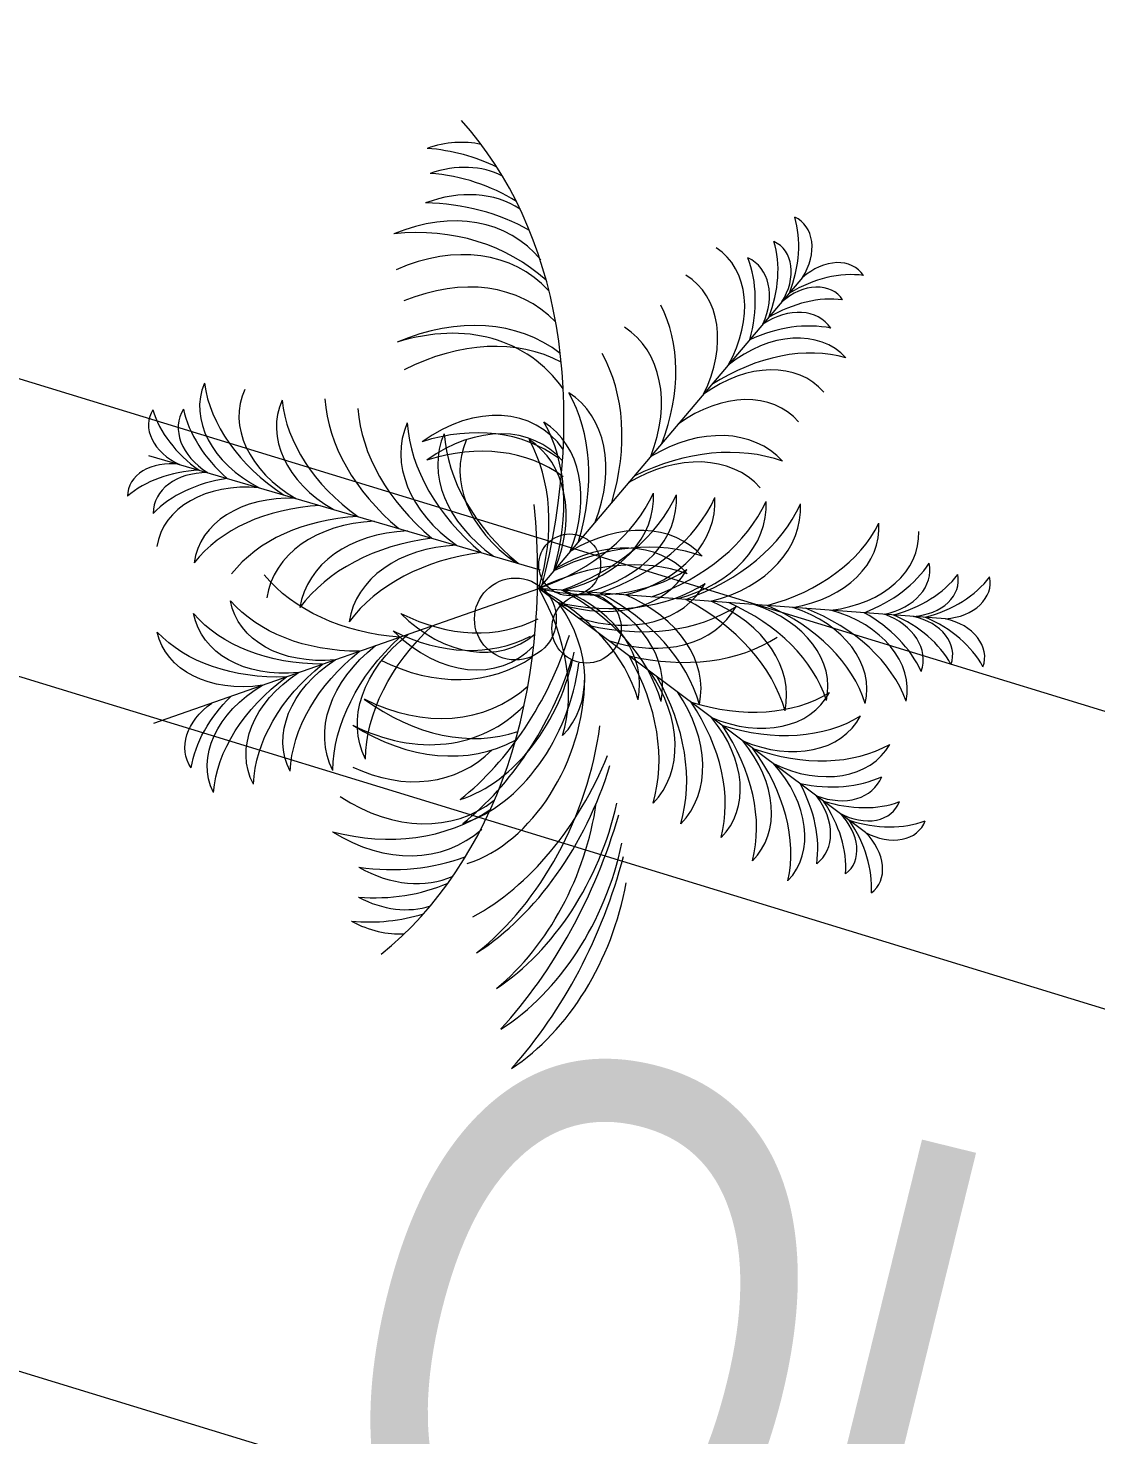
# Model space of a CAD drawing. Header units: millimetres. Extents: x 474016 to 477875, y 2288607 to 2292200.
# Drawn here: x 474291.51 to 474302.75, y 2289814.86 to 2289829.68 of the extents above; entities that cross this region are included whole.
import ezdxf
from ezdxf.enums import TextEntityAlignment as Align

# ---------------------------------------------------------------- set-up
doc = ezdxf.new("R2010")
doc.units = ezdxf.units.MM
doc.header["$LTSCALE"] = 50
for name, color, linetype, lineweight in [('BANQUETA', 251, 'Continuous', 5), ('JARDIN-HP', 64, 'Continuous', 5), ('JARDINES', 98, 'Continuous', 13), ('vialidad', 5, 'Continuous', 13)]:
    doc.layers.add(name, color=color, linetype=linetype, lineweight=lineweight)
doc.styles.get("Standard").update_dxf_attribs({"font": 'arial.ttf'})

# ---------------------------------------------------------------- blocks, each defined once
blk = doc.blocks.new('A$C41BB26E9')
at = {"color": 0}
for p in [(1.999, 1.9246), (3.251, -3.5394)]:
    blk.add_line(p, (2.0545, -0.9381), dxfattribs=at)
at = {"color": 56}
for p, q in [((3.5456, 1.5063), (2.0545, -0.9381)), ((-0.2934, 0.7008), (2.0545, -0.9381)), ((1.3817, -3.7524), (1.9227, -0.9407))]:
    blk.add_line(p, q, dxfattribs=at)
for centre, radius in [((2.3028, -0.5783), 0.2434), ((1.8693, -0.7376), 0.217), ((2.2836, -1.0816), 0.2873)]:
    blk.add_circle(centre, radius)
at = {"color": 56, "true_color": 0x7a7a00}
for centre, major_axis, ratio, start_param, end_param in [((1.7388, 1.8447), (-0.0072, 0.3693), 0.723404, -1.366779, 0.20531), ((1.4171, 1.375), (-0.0176, 0.909), 0.723404, -1.121531, -0.433471), ((2.2621, 1.8549), (-0.0072, 0.3693), 0.723404, -0.20531, 1.366779), ((2.6017, 1.398), (-0.0176, 0.909), 0.723404, 0.433471, 1.121531), ((1.7432, 1.6196), (-0.0072, 0.3693), 0.723404, -1.366779, 0.20531), ((1.4215, 1.1499), (-0.0176, 0.909), 0.723404, -1.121531, -0.433471), ((2.2665, 1.6298), (-0.0072, 0.3693), 0.723404, -0.20531, 1.366779), ((2.6061, 1.1728), (-0.0176, 0.909), 0.723404, 0.433471, 1.121531), ((2.7595, 1.3553), (0.4735, 0.7761), 0.723404, -1.121531, -0.433471), ((3.2832, 1.5787), (0.1924, 0.3154), 0.723404, -1.366779, 0.20531), ((1.695, 1.3141), (-0.0091, 0.4699), 0.723404, -1.190837, 0.194817), ((2.3264, 1.3263), (-0.0091, 0.4699), 0.723404, -0.194817, 1.190837), ((2.6974, 0.7576), (-0.0216, 1.1136), 0.723404, 0.373636, 0.994705), ((1.4729, 0.9019), (-0.0151, 0.7816), 0.723404, -1.305586, 0.091225), ((1.3463, 0.7314), (-0.0216, 1.1136), 0.723404, -0.994705, -0.373636), ((2.5643, 0.9231), (-0.0151, 0.7816), 0.723404, -0.091225, 1.305586), ((2.9249, 0.4254), (-0.0261, 1.3479), 0.723404, 0.312027, 1.166602), ((3.1659, 1.3864), (0.1924, 0.3154), 0.723404, -1.366779, 0.20531), ((2.6423, 1.1631), (0.4735, 0.7761), 0.723404, -1.121531, -0.433471), ((2.5525, 0.9263), (0.4071, 0.6674), 0.723404, -1.305586, 0.091225), ((1.9901, 0.6783), (0.7021, 1.151), 0.723404, -1.166602, -0.312027), ((2.9612, 1.1546), (0.2448, 0.4013), 0.723404, -1.190837, 0.194817), ((2.354, 0.8505), (0.58, 0.9509), 0.723404, -0.994705, -0.373636), ((3.771, 0.7383), (0.4735, 0.7761), 0.723404, 0.433471, 1.121531), ((3.73, 1.3061), (0.1924, 0.3154), 0.723404, -0.20531, 1.366779), ((1.4568, 0.5716), (-0.0161, 0.8295), 0.723404, -1.24346, 0.110756), ((1.1163, 0.0306), (-0.0274, 1.4145), 0.723404, -1.115718, -0.281779), ((2.5932, 0.5936), (-0.0161, 0.8295), 0.723404, -0.110756, 1.24346), ((2.9544, 0.0662), (-0.0274, 1.4145), 0.723404, 0.281779, 1.115718), ((2.3614, 0.6563), (0.4321, 0.7083), 0.723404, -1.24346, 0.110756), ((1.7835, 0.3829), (0.7367, 1.2077), 0.723404, -1.115718, -0.281779), ((3.6538, 0.546), (0.4735, 0.7761), 0.723404, 0.433471, 1.121531), ((3.6127, 1.1139), (0.1924, 0.3154), 0.723404, -0.20531, 1.366779), ((3.5003, 0.8257), (0.2448, 0.4013), 0.723404, -0.194817, 1.190837), ((3.5077, 0.1467), (0.58, 0.9509), 0.723404, 0.373636, 0.994705), ((-0.0822, 0.8726), (-0.3029, 0.2115), 0.723404, -0.20531, 1.366779), ((0.4871, 0.8785), (-0.7455, 0.5204), 0.723404, 0.433471, 1.121531), ((2.5985, 0.3197), (-0.0161, 0.8295), 0.723404, -0.110756, 1.24346), ((2.9597, -0.2077), (-0.0274, 1.4145), 0.723404, 0.281779, 1.115718), ((2.2187, 0.4225), (0.4321, 0.7083), 0.723404, -1.24346, 0.110756), ((1.6409, 0.1491), (0.7367, 1.2077), 0.723404, -1.115718, -0.281779), ((3.4843, 0.3578), (0.4071, 0.6674), 0.723404, -0.091225, 1.305586), ((0.1024, 0.7437), (-0.3029, 0.2115), 0.723404, -0.20531, 1.366779), ((0.6717, 0.7496), (-0.7455, 0.5204), 0.723404, 0.433471, 1.121531), ((0.8491, 0.5689), (-0.6411, 0.4475), 0.723404, -0.091225, 1.305586), ((1.4637, 0.5678), (-1.1055, 0.7717), 0.723404, 0.312027, 1.166602), ((3.5212, -0.2557), (0.7021, 1.151), 0.723404, 0.312027, 1.166602), ((0.3831, 0.6137), (-0.3854, 0.269), 0.723404, -0.194817, 1.190837), ((1.0613, 0.5792), (-0.9133, 0.6375), 0.723404, 0.373636, 0.994705), ((1.1326, 0.3985), (-0.6803, 0.4749), 0.723404, -0.110756, 1.24346), ((2.6987, -0.1414), (-0.0195, 1.0079), 0.723404, -0.094138, 1.13012), ((3.3317, 0.0644), (0.4321, 0.7083), 0.723404, -0.110756, 1.24346), ((1.3798, -0.1669), (-0.0195, 1.0079), 0.723404, -1.13012, 0.094138), ((1.0079, -0.8032), (-0.0327, 1.6896), 0.723404, -1.023266, -0.261161), ((3.0951, -0.7628), (-0.0327, 1.6896), 0.723404, 0.261161, 1.023266), ((-0.3818, 0.4434), (-0.3029, 0.2115), 0.723404, -1.366779, 0.20531), ((1.3572, 0.2417), (-0.6803, 0.4749), 0.723404, -0.110756, 1.24346), ((1.1178, -0.4693), (0.8801, 1.4427), 0.723404, -1.023266, -0.261161), ((3.3531, -0.5745), (0.7367, 1.2077), 0.723404, 0.281779, 1.115718), ((-0.1911, -0.0931), (-0.7455, 0.5204), 0.723404, -1.121531, -0.433471), ((-0.1972, 0.3145), (-0.3029, 0.2115), 0.723404, -1.366779, 0.20531), ((1.789, 0.0516), (-0.8266, 0.577), 0.723404, -0.094138, 1.13012), ((2.5247, 0.0066), (-1.3857, 0.9673), 0.723404, 0.261161, 1.023266), ((1.3845, -0.4095), (-0.0195, 1.0079), 0.723404, -1.13012, 0.094138), ((3.1891, -0.1695), (0.4321, 0.7083), 0.723404, -0.110756, 1.24346), ((-0.0065, -0.2219), (-0.7455, 0.5204), 0.723404, -1.121531, -0.433471), ((0.0216, 0.0958), (-0.3854, 0.269), 0.723404, -1.190837, 0.194817), ((1.988, -0.0873), (-0.8266, 0.577), 0.723404, -0.094138, 1.13012), ((1.0126, -1.0459), (-0.0327, 1.6896), 0.723404, -1.023266, -0.261161), ((3.2104, -0.8084), (0.7367, 1.2077), 0.723404, 0.281779, 1.115718), ((0.2877, -0.5289), (-0.9133, 0.6375), 0.723404, -0.994705, -0.373636), ((1.5858, -0.4398), (0.525, 0.8606), 0.723404, -1.13012, 0.094138), ((0.9303, -0.7767), (0.8801, 1.4427), 0.723404, -1.023266, -0.261161), ((3.0259, -0.6122), (0.525, 0.8606), 0.723404, -0.094138, 1.13012), ((0.2243, -0.3262), (-0.6411, 0.4475), 0.723404, -1.305586, 0.091225), ((0.482, -0.5335), (-0.6803, 0.4749), 0.723404, -1.24346, 0.110756), ((1.3915, -0.7696), (-0.0195, 1.0079), 0.723404, -1.13012, 0.094138), ((1.0195, -1.4059), (-0.0327, 1.6896), 0.723404, -1.023266, -0.261161), ((1.4452, -0.6704), (0.525, 0.8606), 0.723404, -1.13012, 0.094138), ((0.7896, -1.0073), (0.8801, 1.4427), 0.723404, -1.023266, -0.261161), ((2.7104, -0.744), (-0.0195, 1.0079), 0.723404, -0.094138, 1.13012), ((3.1067, -1.3655), (-0.0327, 1.6896), 0.723404, 0.261161, 1.023266), ((3.0263, -1.3493), (0.8801, 1.4427), 0.723404, 0.261161, 1.023266), ((2.5047, -0.448), (-0.8266, 0.577), 0.723404, -0.094138, 1.13012), ((3.2404, -0.493), (-1.3857, 0.9673), 0.723404, 0.261161, 1.023266), ((2.8995, -0.8194), (0.525, 0.8606), 0.723404, -0.094138, 1.13012), ((1.3967, -1.0396), (-0.0195, 1.0079), 0.723404, -1.13012, 0.094138), ((2.6376, -0.5408), (-0.8266, 0.577), 0.723404, -0.094138, 1.13012), ((3.3733, -0.5858), (-1.3857, 0.9673), 0.723404, 0.261161, 1.023266), ((1.3608, -0.8087), (0.525, 0.8606), 0.723404, -1.13012, 0.094138), ((0.7052, -1.1456), (0.8801, 1.4427), 0.723404, -1.023266, -0.261161), ((2.7157, -1.014), (-0.0195, 1.0079), 0.723404, -0.094138, 1.13012), ((2.9, -1.5564), (0.8801, 1.4427), 0.723404, 0.261161, 1.023266), ((0.9439, -1.2839), (-1.16, 0.8098), 0.723404, -1.115718, -0.281779), ((1.0248, -1.6759), (-0.0327, 1.6896), 0.723404, -1.023266, -0.261161), ((3.112, -1.6355), (-0.0327, 1.6896), 0.723404, 0.261161, 1.023266), ((1.034, -1.0301), (-0.8266, 0.577), 0.723404, -1.13012, 0.094138), ((1.3999, -1.2016), (-0.0195, 1.0079), 0.723404, -1.13012, 0.094138), ((2.7188, -1.176), (-0.0195, 1.0079), 0.723404, -0.094138, 1.13012), ((3.1151, -1.7975), (-0.0327, 1.6896), 0.723404, 0.261161, 1.023266), ((3.7802, -1.3807), (-1.5988, 0.3879), 0.714286, 3.86745, 4.883323), ((3.7035, -2.1029), (-2.624, 0.6366), 0.714286, 4.179349, 4.820469), ((4.122, -1.2835), (-1.5343, 0.3722), 0.714286, 3.888492, 4.926001), ((1.0279, -1.8379), (-0.0327, 1.6896), 0.723404, -1.023266, -0.261161), ((3.47, -1.48), (-1.6557, 0.4017), 0.714286, 3.88992, 4.86288), ((3.2901, -2.2819), (-2.8137, 0.6826), 0.714286, 4.170125, 4.780311), ((2.7155, -1.6527), (-1.879, 0.4558), 0.714286, 3.806569, 4.639337), ((3.6576, -1.5691), (-1.5601, 0.3785), 0.714286, 4.003422, 4.972752), ((1.5282, -1.3752), (-0.8266, 0.577), 0.723404, -1.13012, 0.094138), ((2.487, -1.4957), (0.525, 0.8606), 0.723404, -0.094138, 1.13012), ((3.1614, -1.8237), (-1.8636, 0.4521), 0.714286, 3.982805, 4.982914), ((2.9522, -1.3905), (-1.1117, 0.2697), 0.714286, 3.627505, 5.149011), ((1.8241, -2.0502), (-1.3857, 0.9673), 0.723404, -1.023266, -0.261161), ((2.4874, -2.2327), (0.8801, 1.4427), 0.723404, 0.261161, 1.023266), ((2.5084, -1.4803), (-1.1117, 0.2697), 0.714286, 3.627505, 4.912474), ((2.2649, -2.0052), (-1.8636, 0.4521), 0.714286, 3.982805, 4.744909), ((2.6748, -1.4466), (-1.1117, 0.2697), 0.714286, 3.627505, 4.993486), ((2.0455, -2.2048), (-1.3857, 0.9673), 0.723404, -1.023266, -0.261161), ((1.8825, -1.6225), (-0.8266, 0.577), 0.723404, -1.13012, 0.094138), ((2.0985, -2.0389), (-1.8636, 0.4521), 0.714286, 3.982805, 4.744909), ((1.8336, -1.5043), (-0.8992, 0.4843), 0.72, -0.281097, 1.084884), ((1.9597, -1.4599), (-0.8992, 0.4843), 0.72, -0.200085, 1.084884), ((2.6186, -1.7324), (-1.5074, 0.8119), 0.72, -0.03252, 0.729584), ((2.1784, -2.2976), (-1.3857, 0.9673), 0.723404, -1.023266, -0.261161), ((2.7447, -1.688), (-1.5074, 0.8119), 0.72, -0.03252, 0.729584), ((1.9394, -1.9714), (-1.5074, 0.8119), 0.72, -0.270525, 0.729584), ((2.0165, -1.6672), (-1.5199, 0.8186), 0.72, 0.073052, 0.90582), ((0.804, -1.8121), (1.4836, 0.8546), 0.72, -0.729584, 0.03252), ((1.5822, -1.5617), (0.885, 0.5098), 0.72, -1.084884, 0.200085), ((0.9313, -1.8529), (1.4836, 0.8546), 0.72, -0.729584, 0.03252), ((1.7096, -1.6025), (0.885, 0.5098), 0.72, -1.084884, 0.281097), ((1.1435, -1.9208), (1.4836, 0.8546), 0.72, -0.729584, 0.12698), ((1.4264, -2.0114), (1.4836, 0.8546), 0.72, -0.729584, 0.213498), ((1.6171, -2.0725), (1.4836, 0.8546), 0.72, -0.729584, 0.270525), ((1.1535, -1.911), (-1.2933, 0.6966), 0.72, -0.170934, 0.844939), ((1.5313, -1.7705), (1.4959, 0.8617), 0.72, -0.90582, -0.073052), ((1.6431, -1.9292), (1.5199, 0.8755), 0.72, -0.831119, 0.049618), ((0.8665, -1.9823), (-1.241, 0.6685), 0.72, -0.213612, 0.823897), ((1.9166, -2.3919), (-2.1225, 1.1432), 0.72, -0.10808, 0.53304), ((1.0333, -0.0387), (0.3193, 1.6595), 0.723404, 3.402754, 4.164858), ((1.3224, -0.5698), (0.1905, 0.9899), 0.723404, 3.047455, 4.271712), ((2.4009, -1.9896), (1.2729, 0.7332), 0.72, -0.844939, 0.170934), ((1.6519, -2.4921), (2.089, 1.2033), 0.72, -0.53304, 0.10808), ((2.6898, -2.0527), (1.2215, 0.7036), 0.72, -0.823897, 0.213612), ((1.981, -2.4305), (-2.3793, 1.2816), 0.72, 0.051792, 0.431948), ((1.2917, -0.729), (0.1905, 0.9899), 0.723404, 3.047455, 4.271712), ((1.5886, -2.5325), (2.3417, 1.3489), 0.72, -0.431948, -0.051792), ((1.4817, -2.4585), (-2.105, 1.1338), 0.72, 0.016555, 0.382187), ((0.4294, -1.8588), (-1.012, 0.5451), 0.72, 0.006837, 0.780102), ((0.9823, -0.3039), (0.3193, 1.6595), 0.723404, 3.402754, 4.164858), ((3.0322, -0.6983), (0.3193, 1.6595), 0.723404, 2.118327, 2.880431), ((3.1233, -1.9167), (0.996, 0.5738), 0.72, -0.780102, -0.006837), ((2.0885, -2.5463), (2.0718, 1.1934), 0.72, -0.382187, -0.016555), ((0.097, -1.8852), (-0.8772, 0.4725), 0.72, 0.078285, 0.75224), ((1.3088, -2.4955), (-2.105, 1.1338), 0.72, 0.093724, 0.382187), ((1.2407, -0.9942), (0.1905, 0.9899), 0.723404, 3.047455, 4.271712), ((2.5361, -1.2434), (0.1905, 0.9899), 0.723404, 2.011473, 3.235731), ((3.4563, -1.9337), (0.8633, 0.4973), 0.72, -0.75224, -0.078285), ((2.2624, -2.5783), (2.0718, 1.1934), 0.72, -0.382187, -0.093724), ((-0.0759, -1.9222), (-0.8772, 0.4725), 0.72, 0.267806, 0.75224), ((3.6302, -1.9657), (0.8633, 0.4973), 0.72, -0.75224, -0.267806), ((0.9142, -0.6575), (0.3193, 1.6595), 0.723404, 3.402754, 4.164858), ((2.9642, -1.0519), (0.3193, 1.6595), 0.723404, 2.118327, 2.880431), ((0.8684, -0.8958), (0.3193, 1.6595), 0.723404, 3.402754, 4.164858), ((2.4681, -1.597), (0.1905, 0.9899), 0.723404, 2.011473, 3.235731), ((2.4223, -1.8353), (0.1905, 0.9899), 0.723404, 2.011473, 3.235731), ((0.8853, -1.4669), (0.2673, 1.3892), 0.723404, 3.423371, 4.25731), ((2.6907, -1.8142), (0.2673, 1.3892), 0.723404, 2.025875, 2.859814), ((1.129, -2.0579), (0.1568, 0.8148), 0.723404, 3.030837, 4.385053), ((2.639, -2.0833), (0.2673, 1.3892), 0.723404, 2.025875, 2.859814), ((1.0772, -2.3269), (0.1568, 0.8148), 0.723404, 3.030837, 4.385053), ((2.1934, -2.5416), (0.1568, 0.8148), 0.723404, 1.898132, 3.252348), ((0.7878, -2.0934), (0.2547, 1.3239), 0.723404, 3.45362, 4.308195), ((1.037, -2.6552), (0.1477, 0.7677), 0.723404, 3.050367, 4.447179), ((2.1089, -2.8614), (0.1477, 0.7677), 0.723404, 1.836006, 3.232818), ((0.9412, -2.4656), (0.2104, 1.0938), 0.723404, 3.515228, 4.136297), ((2.2683, -2.7209), (0.2104, 1.0938), 0.723404, 2.146888, 2.767957), ((1.806, -3.2184), (0.0888, 0.4616), 0.723404, 1.950755, 3.33641), ((0.9442, -2.8908), (0.1718, 0.8928), 0.723404, 3.575063, 4.263123), ((2.1077, -3.1147), (0.1718, 0.8928), 0.723404, 2.020062, 2.708122), ((1.1814, -3.4084), (0.0698, 0.3628), 0.723404, 2.936283, 4.508372), ((1.6954, -3.5072), (0.0698, 0.3628), 0.723404, 1.774814, 3.346903)]:
    blk.add_ellipse(centre, major_axis=major_axis, ratio=ratio, start_param=start_param, end_param=end_param, dxfattribs=at)
at = {"color": 56}
for centre, major_axis, ratio, start_param, end_param in [((3.011, -1.7099), (-1.9092, 0.4632), 0.714286, 3.88127, 4.762007), ((1.7497, -1.5297), (-0.8266, 0.577), 0.723404, -1.13012, 0.094138), ((2.3826, -4.3452), (-3.8814, 2.0907), 0.72, -1.122445, -0.180287), ((1.9093, -1.829), (-1.5443, 0.8318), 0.72, -0.049618, 0.831119), ((1.425, -1.8542), (-1.3393, 0.7214), 0.72, -0.150491, 0.822469), ((2.1473, -2.0803), (1.242, 0.7155), 0.72, -0.708967, 0.260363), ((1.1859, -3.0991), (0.0888, 0.4616), 0.723404, 2.946776, 4.33243)]:
    blk.add_ellipse(centre, major_axis=major_axis, ratio=ratio, start_param=start_param, end_param=end_param, dxfattribs=at)
at = {"color": 0}
for centre, major_axis, ratio, start_param, end_param in [((1.5288, -1.8441), (-1.3857, 0.9673), 0.723404, -1.023266, -0.261161), ((1.2418, -4.4579), (3.8202, 2.2006), 0.72, 0.180287, 1.122445)]:
    blk.add_ellipse(centre, major_axis=major_axis, ratio=ratio, start_param=start_param, end_param=end_param, dxfattribs=at)
at = {"color": 56, "true_color": 0x7a7a00, "extrusion": (0, 0, -1)}
for centre, major_axis, start_param, end_param in [((2.9662, -0.4224), (-0.7062, 1.5353), 3.402754, 4.164858), ((2.88, -1.1544), (-0.4213, 0.9158), 3.047455, 4.271712), ((1.171, -1.5152), (-0.7062, 1.5353), 2.118327, 2.880431), ((3.0676, -0.6429), (-0.7062, 1.5353), 3.402754, 4.164858), ((2.9814, -1.3749), (-0.4213, 0.9158), 3.047455, 4.271712), ((1.5172, -1.9698), (-0.5912, 1.2853), 2.025875, 2.859814), ((3.1875, -1.2015), (-0.5912, 1.2853), 3.423371, 4.25731), ((2.0593, -2.3086), (-0.3467, 0.7538), 1.898132, 3.252348), ((3.0919, -1.8336), (-0.3467, 0.7538), 3.030837, 4.385053), ((1.6317, -2.2187), (-0.5912, 1.2853), 2.025875, 2.859814), ((3.3019, -1.4504), (-0.5912, 1.2853), 3.423371, 4.25731), ((2.1737, -2.5574), (-0.3467, 0.7538), 1.898132, 3.252348), ((3.2064, -2.0824), (-0.3467, 0.7538), 3.030837, 4.385053), ((1.8025, -2.5361), (-0.5634, 1.2248), 1.974991, 2.829566), ((3.4318, -1.7866), (-0.5634, 1.2248), 3.45362, 4.308195), ((2.3321, -2.8478), (-0.3267, 0.7103), 1.836006, 3.232818), ((3.3238, -2.3917), (-0.3267, 0.7103), 3.050367, 4.447179), ((3.3716, -2.1847), (-0.4655, 1.0119), 3.515228, 4.136297), ((3.2853, -2.8582), (-0.1964, 0.427), 2.946776, 4.33243)]:
    blk.add_ellipse(centre, major_axis=major_axis, ratio=0.723404, start_param=start_param, end_param=end_param, dxfattribs=at)

msp = doc.modelspace()

# ---------------------------------------------------------------- linework, layer by layer
at = {"layer": 'BANQUETA'}
msp.add_lwpolyline([(474238.809, 2289776.217), (474358.322, 2289739.588, 0.414214), (474360.82, 2289740.914), (474375.179, 2289787.763, 0.414214), (474373.853, 2289790.261), (474254.34, 2289826.891)], format="xyb", dxfattribs=at)
at = {"layer": 'JARDINES'}
msp.add_lwpolyline([(474373.502, 2289800.828, -0.388075), (474372.623, 2289797.959), (474264.583, 2289831.073, -0.386646), (474265.463, 2289833.941)], format="xyb", close=True, dxfattribs=at)

# ---------------------------------------------------------------- block references
at = {"layer": 'JARDIN-HP', "color": 8, "xscale": 1.499999999827713, "yscale": 1.499999999827713, "zscale": 1.499999999827713, "rotation": 264.6201842332782}
msp.add_blockref('A$C41BB26E9', (474298.573, 2289826.713), dxfattribs=at)

# ---------------------------------------------------------------- texts
at = {"layer": 'vialidad', "color": 5, "width": 0.75}
msp.add_text('QUITASOL', height=6, rotation=346.1813, dxfattribs=at).set_placement((474310.229, 2289811.789), align=Align.MIDDLE)

doc.saveas('drawing.dxf')
